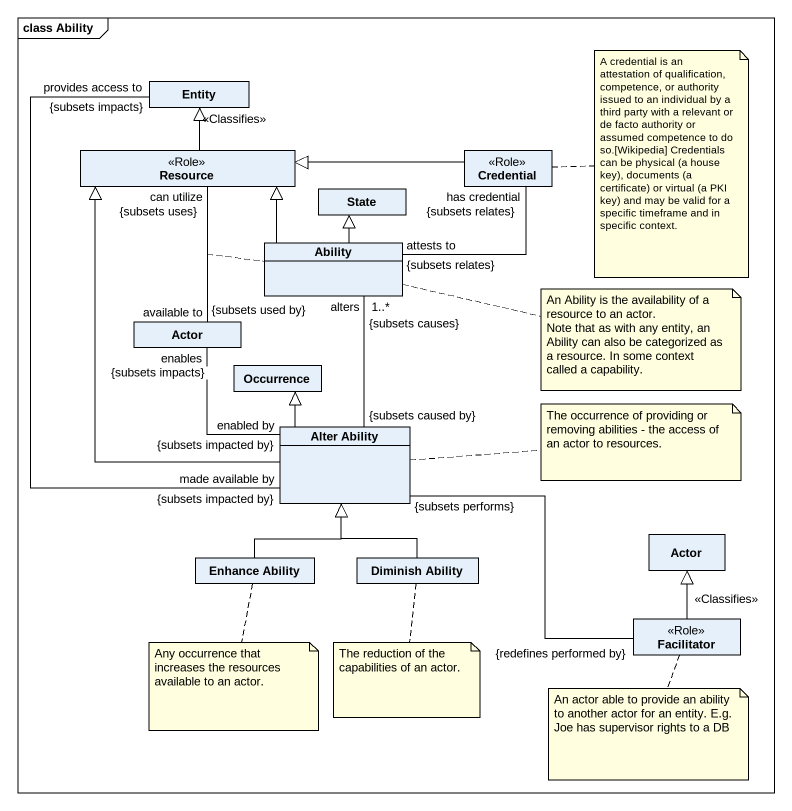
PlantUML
@startuml
mainframe class Ability
hide circle
hide empty members
class "Entity" as Entity_
class Resource <<Role>>
class Credential <<Role>>
class "State" as State_
class Ability
class "Actor" as Actor_
class Occurrence
class "Alter Ability" as Alter_Ability
class "Actor" as Actor__2
class "Enhance Ability" as Enhance_Ability
class "Diminish Ability" as Diminish_Ability
class Facilitator <<Role>>
Resource -up-|> Entity_ : <<Classifies>>
Resource "can utilize\n{subsets uses}" -- "available to\n{subsets used by}" Actor_
(Resource, Actor_) .. Ability
Credential -left-|> Resource
Credential "has credential\n{subsets relates}" -left- "attests to\n{subsets relates}" Ability
Ability -up-|> Resource
Ability -up-|> State_
Alter_Ability "{subsets impacted by}\nmade available by" -up- "provides access to\n{subsets impacts}" Entity_
Alter_Ability -up-|> Resource
Alter_Ability "{subsets caused by}" -up- "1..*\nalters\n{subsets causes}" Ability
Alter_Ability "{subsets impacted by}\nenabled by" -up- "enables\n{subsets impacts}" Actor_
Alter_Ability -up-|> Occurrence
Enhance_Ability -up-|> Alter_Ability
Diminish_Ability -up-|> Alter_Ability
Facilitator "{redefines performed by}" -left- "{subsets performs}" Alter_Ability
Facilitator -up-|> Actor__2 : <<Classifies>>
note right of Credential : A credential is an attestation of qualification, competence, or authority issued to an individual by a third party with a relevant or de facto authority or assumed competence to do so.[Wikipedia] Credentials can be physical (a house key), documents (a certificate) or virtual (a PKI key) and may be valid for a specific timeframe and in specific context.
note right of Ability
  An Ability is the availability of a resource to an actor.
  Note that as with any entity, an Ability can also be categorized as a resource. In some context called a capability.
end note
note right of Alter_Ability : The occurrence of providing or removing abilities - the access of an actor to resources.
note bottom of Enhance_Ability : Any occurrence that increases the resources available to an actor.
note bottom of Diminish_Ability : The reduction of the capabilities of an actor.
note bottom of Facilitator : An actor able to provide an ability to another actor for an entity. E.g. Joe has supervisor rights to a DB
@enduml
